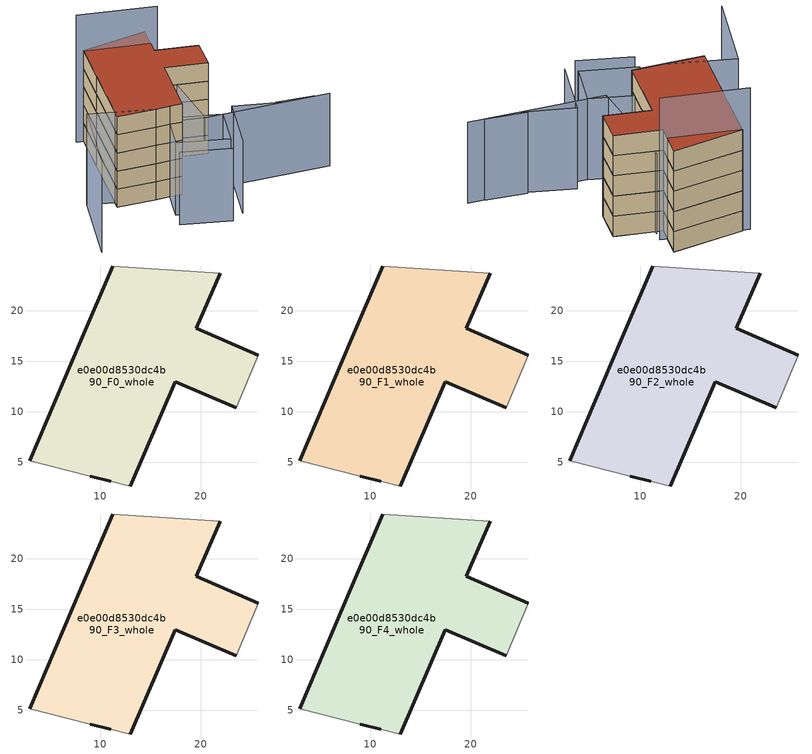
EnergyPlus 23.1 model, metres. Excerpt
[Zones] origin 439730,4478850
e0e00d8530dc4b90_F0_whole
 floor ground (EU_floor_Construction): 23.51,10.37 25.7,15.61 19.55,18.28 21.91,23.74 11.25,24.47 8.1,17.06 3.02,5.12 9,3.6 11.07,3.1 12.98,2.62 17.46,13 z0
 wall outside (EU_wall_Construction): 21.91,23.74 19.55,18.28 25.7,15.61 / 23.51,10.37 17.46,13 12.98,2.62 / 11.07,3.1 9,3.6 / 3.02,5.12 8.1,17.06 11.25,24.47 z0:3
 wall adiabatic (EU_wall_Construction): 25.7,15.61 23.51,10.37 / 12.98,2.62 11.07,3.1 / 9,3.6 3.02,5.12 / 11.25,24.47 21.91,23.74 z0:3
e0e00d8530dc4b90_F1_whole
 floor to e0e00d8530dc4b90_F0_whole (EU_floor_Construction): 23.51,10.37 25.7,15.61 19.55,18.28 21.91,23.74 11.25,24.47 8.1,17.06 3.02,5.12 9,3.6 11.07,3.1 12.98,2.62 17.46,13 z3
 wall outside (EU_wall_Construction): 21.91,23.74 19.55,18.28 25.7,15.61 / 23.51,10.37 17.46,13 12.98,2.62 / 11.07,3.1 9,3.6 / 3.02,5.12 8.1,17.06 11.25,24.47 z3:6
 wall adiabatic (EU_wall_Construction): 25.7,15.61 23.51,10.37 / 12.98,2.62 11.07,3.1 / 9,3.6 3.02,5.12 / 11.25,24.47 21.91,23.74 z3:6
e0e00d8530dc4b90_F2_whole
 floor to e0e00d8530dc4b90_F1_whole (EU_floor_Construction): 23.51,10.37 25.7,15.61 19.55,18.28 21.91,23.74 11.25,24.47 8.1,17.06 3.02,5.12 9,3.6 11.07,3.1 12.98,2.62 17.46,13 z6
 wall outside (EU_wall_Construction): 21.91,23.74 19.55,18.28 25.7,15.61 / 23.51,10.37 17.46,13 12.98,2.62 / 11.07,3.1 9,3.6 / 3.02,5.12 8.1,17.06 11.25,24.47 z6:9
 wall adiabatic (EU_wall_Construction): 25.7,15.61 23.51,10.37 / 12.98,2.62 11.07,3.1 / 9,3.6 3.02,5.12 / 11.25,24.47 21.91,23.74 z6:9
e0e00d8530dc4b90_F3_whole
 floor to e0e00d8530dc4b90_F2_whole (EU_floor_Construction): 23.51,10.37 25.7,15.61 19.55,18.28 21.91,23.74 11.25,24.47 8.1,17.06 3.02,5.12 9,3.6 11.07,3.1 12.98,2.62 17.46,13 z9
 wall outside (EU_wall_Construction): 21.91,23.74 19.55,18.28 25.7,15.61 / 23.51,10.37 17.46,13 12.98,2.62 / 11.07,3.1 9,3.6 / 3.02,5.12 8.1,17.06 11.25,24.47 z9:12
 wall adiabatic (EU_wall_Construction): 25.7,15.61 23.51,10.37 / 12.98,2.62 11.07,3.1 / 9,3.6 3.02,5.12 / 11.25,24.47 21.91,23.74 z9:12
e0e00d8530dc4b90_F4_whole
 floor to e0e00d8530dc4b90_F3_whole (EU_floor_Construction): 23.51,10.37 25.7,15.61 19.55,18.28 21.91,23.74 11.25,24.47 8.1,17.06 3.02,5.12 9,3.6 11.07,3.1 12.98,2.62 17.46,13 z12
 wall outside (EU_wall_Construction): 21.91,23.74 19.55,18.28 25.7,15.61 / 23.51,10.37 17.46,13 12.98,2.62 / 11.07,3.1 9,3.6 / 3.02,5.12 8.1,17.06 11.25,24.47 z12:15
 wall adiabatic (EU_wall_Construction): 25.7,15.61 23.51,10.37 / 12.98,2.62 11.07,3.1 / 9,3.6 3.02,5.12 / 11.25,24.47 21.91,23.74 z12:15
 roof outside (EU_roof_Construction): 21.91,23.74 19.55,18.28 25.7,15.61 23.51,10.37 17.46,13 12.98,2.62 11.07,3.1 9,3.6 3.02,5.12 8.1,17.06 11.25,24.47 z15
shading: 7.15,-4.53 14.11,-8.26 / 27.55,-0.62 33.17,-2.5 / 16.56,-7.23 21.64,2.25 / 21.64,2.25 28.17,-1.24 / 35.49,-3.13 16.48,1.71 / 16.48,1.71 20.73,18.42 / 15.49,-5.74 8.36,-1.92 / 8.36,-1.92 11.99,4.85 / 11.99,4.85 19.12,1.03 / 19.12,1.03 15.49,-5.74 z0:12; -6.93,-4.46 -0.05,8.43 / -0.05,8.43 9,3.6 z0:15; 21.36,19.9 10.14,24.68 z0:21
[Building]
EU S2 Campaign: North Axis=0; Terrain=City; Solar Distribution=FullExterior
[Site:Location]
Madrid: Latitude=40.5; Longitude=-3.5; Time Zone=1; Elevation=609
[SizingPeriod:WeatherFileDays]
AnnualSizingPeriod: Begin Month=1; Begin Day of Month=1; End Month=12; End Day of Month=31; Day of Week for Start Day=Monday; Use Weather File Daylight Saving Period=No; Use Weather File Rain and Snow Indicators=No
[MATERIAL]
EU_InternalMass_Material: Roughness=MediumRough; Thickness=0.1; Conductivity=1; Density=1800; Specific Heat=900; Thermal Absorptance=0.9; Solar Absorptance=0.7; Visible Absorptance=0.7
[MATERIAL:NOMASS] Roughness=MediumRough; Thermal Absorptance=0.9; Solar Absorptance=0.7; Visible Absorptance=0.7
Name | Thermal Resistance
EU_wall_NoMass | 0.609216
EU_roof_NoMass | 0.513268
EU_floor_NoMass | 0.568163
[CONSTRUCTION]
EU_wall_Construction: EU_wall_NoMass
EU_roof_Construction: EU_roof_NoMass
EU_floor_Construction: EU_floor_NoMass
EU_InternalMass_Construction: EU_InternalMass_Material
[ZONE] Type=1; Multiplier=1; Ceiling Height=autocalculate; Floor Area=autocalculate; Part of Total Floor Area=Yes
Name | Volume
e0e00d8530dc4b90_F0_whole | 782.392
e0e00d8530dc4b90_F1_whole; e0e00d8530dc4b90_F2_whole; e0e00d8530dc4b90_F3_whole; e0e00d8530dc4b90_F4_whole | 782.394
[INTERNALMASS] Construction=EU_InternalMass_Construction; Surface Area=260.801
Name | Zone or ZoneList
e0e00d8530dc4b90_F0_whole_EU_InternalMass | e0e00d8530dc4b90_F0_whole
e0e00d8530dc4b90_F1_whole_EU_InternalMass | e0e00d8530dc4b90_F1_whole
e0e00d8530dc4b90_F2_whole_EU_InternalMass | e0e00d8530dc4b90_F2_whole
e0e00d8530dc4b90_F3_whole_EU_InternalMass | e0e00d8530dc4b90_F3_whole
e0e00d8530dc4b90_F4_whole_EU_InternalMass | e0e00d8530dc4b90_F4_whole
[OTHEREQUIPMENT] Fuel Type=Electricity; Design Level Calculation Method=Watts/Area; Power per Zone Floor Area=1; Fraction Latent=0; Fraction Radiant=0; Fraction Lost=0; Carbon Dioxide Generation Rate=0; EndUse Subcategory=EU_Step8_InternalGains
Name | Zone or ZoneList or Space or SpaceList | Schedule
EU_Step8_InternalGain_e0e00d8530dc4b90_F0_whole_f000 | e0e00d8530dc4b90_F0_whole | EU_Step8_GainSchedule_e0e00d8530dc4b90_F0_whole_f000
EU_Step8_InternalGain_e0e00d8530dc4b90_F1_whole_f000 | e0e00d8530dc4b90_F1_whole | EU_Step8_GainSchedule_e0e00d8530dc4b90_F1_whole_f000
EU_Step8_InternalGain_e0e00d8530dc4b90_F2_whole_f000 | e0e00d8530dc4b90_F2_whole | EU_Step8_GainSchedule_e0e00d8530dc4b90_F2_whole_f000
EU_Step8_InternalGain_e0e00d8530dc4b90_F3_whole_f000 | e0e00d8530dc4b90_F3_whole | EU_Step8_GainSchedule_e0e00d8530dc4b90_F3_whole_f000
EU_Step8_InternalGain_e0e00d8530dc4b90_F4_whole_f000 | e0e00d8530dc4b90_F4_whole | EU_Step8_GainSchedule_e0e00d8530dc4b90_F4_whole_f000
[ZONEVENTILATION:DESIGNFLOWRATE] Schedule=EU_AlwaysOn; Design Flow Rate Calculation Method=AirChanges/Hour; Air Changes per Hour=0.752966; Ventilation Type=Natural; Fan Pressure Rise=0; Fan Total Efficiency=1; Constant Term Coefficient=1; Temperature Term Coefficient=0; Velocity Term Coefficient=0; Velocity Squared Term Coefficient=0; Minimum Indoor Temperature=-100; Maximum Indoor Temperature=100; Delta Temperature=-100; Minimum Outdoor Temperature=-100; Maximum Outdoor Temperature=100; Maximum Wind Speed=40
Name | Zone or ZoneList or Space or SpaceList
EU_ConstantAir_e0e00d8530dc4b90_F0_whole | e0e00d8530dc4b90_F0_whole
EU_ConstantAir_e0e00d8530dc4b90_F1_whole | e0e00d8530dc4b90_F1_whole
EU_ConstantAir_e0e00d8530dc4b90_F2_whole | e0e00d8530dc4b90_F2_whole
EU_ConstantAir_e0e00d8530dc4b90_F3_whole | e0e00d8530dc4b90_F3_whole
EU_ConstantAir_e0e00d8530dc4b90_F4_whole | e0e00d8530dc4b90_F4_whole
[HVACTEMPLATE:THERMOSTAT] Constant Heating Setpoint=20; Constant Cooling Setpoint=50
EU_HeatOnly_e0e00d8530dc4b90_F0_whole; EU_HeatOnly_e0e00d8530dc4b90_F1_whole; EU_HeatOnly_e0e00d8530dc4b90_F2_whole; EU_HeatOnly_e0e00d8530dc4b90_F3_whole; EU_HeatOnly_e0e00d8530dc4b90_F4_whole
[HVACTEMPLATE:ZONE:IDEALLOADSAIRSYSTEM] System Availability Schedule=EU_AlwaysOn; Maximum Heating Supply Air Temperature=50; Minimum Cooling Supply Air Temperature=13; Maximum Heating Supply Air Humidity Ratio=0.0156; Minimum Cooling Supply Air Humidity Ratio=0.0077; Heating Limit=NoLimit; Cooling Limit=NoLimit; Heating Availability Schedule=EU_AlwaysOn; Cooling Availability Schedule=EU_CoolingOff; Dehumidification Control Type=ConstantSensibleHeatRatio; Cooling Sensible Heat Ratio=0.7; Dehumidification Setpoint=60; Humidification Control Type=None; Humidification Setpoint=30; Outdoor Air Method=None; Outdoor Air Flow Rate per Person=0.00944; Outdoor Air Flow Rate per Zone Floor Area=0; Outdoor Air Flow Rate per Zone=0; Demand Controlled Ventilation Type=None; Outdoor Air Economizer Type=NoEconomizer; Heat Recovery Type=None; Sensible Heat Recovery Effectiveness=0.7; Latent Heat Recovery Effectiveness=0.65
Name | Template Thermostat
e0e00d8530dc4b90_F0_whole | EU_HeatOnly_e0e00d8530dc4b90_F0_whole
e0e00d8530dc4b90_F1_whole | EU_HeatOnly_e0e00d8530dc4b90_F1_whole
e0e00d8530dc4b90_F2_whole | EU_HeatOnly_e0e00d8530dc4b90_F2_whole
e0e00d8530dc4b90_F3_whole | EU_HeatOnly_e0e00d8530dc4b90_F3_whole
e0e00d8530dc4b90_F4_whole | EU_HeatOnly_e0e00d8530dc4b90_F4_whole
[SIZING:ZONE] Zone Cooling Design Supply Air Temperature Input Method=SupplyAirTemperature; Zone Cooling Design Supply Air Temperature=13; Zone Heating Design Supply Air Temperature Input Method=SupplyAirTemperature; Zone Heating Design Supply Air Temperature=50; Zone Cooling Design Supply Air Humidity Ratio=0.008; Zone Heating Design Supply Air Humidity Ratio=0.008; Cooling Design Air Flow Method=DesignDay; Cooling Design Air Flow Rate=0; Cooling Minimum Air Flow per Zone Floor Area=0.000762; Cooling Minimum Air Flow=0; Cooling Minimum Air Flow Fraction=0.2; Heating Design Air Flow Method=DesignDay; Heating Design Air Flow Rate=0; Heating Maximum Air Flow per Zone Floor Area=0.002032; Heating Maximum Air Flow=0.141576; Heating Maximum Air Flow Fraction=0.3; Account for Dedicated Outdoor Air System=No; Dedicated Outdoor Air System Control Strategy=NeutralSupplyAir; Dedicated Outdoor Air Low Setpoint Temperature for Design=autosize; Dedicated Outdoor Air High Setpoint Temperature for Design=autosize; Zone Load Sizing Method=Sensible Load Only No Latent Load; Zone Latent Cooling Design Supply Air Humidity Ratio Input Method=HumidityRatioDifference; Zone Cooling Design Supply Air Humidity Ratio Difference=0.005; Zone Latent Heating Design Supply Air Humidity Ratio Input Method=HumidityRatioDifference; Zone Humidification Design Supply Air Humidity Ratio Difference=0.005
e0e00d8530dc4b90_F0_whole; e0e00d8530dc4b90_F1_whole; e0e00d8530dc4b90_F2_whole; e0e00d8530dc4b90_F3_whole; e0e00d8530dc4b90_F4_whole
[SCHEDULE:CONSTANT]
Name | Hourly Value
EU_AlwaysOn | 1
EU_CoolingOff | 0
[SCHEDULE:FILE] Column Number=1; Rows to Skip at Top=0; Number of Hours of Data=8760; Column Separator=Comma; Interpolate to Timestep=No; Minutes per Item=60; Adjust Schedule for Daylight Savings=Yes
Name | File
EU_Step8_GainSchedule_e0e00d8530dc4b90_F0_whole_f000 | ../../schedules/e0e00d8530dc4b90/e0e00d8530dc4b90_F0_whole_f000_gain.csv
EU_Step8_GainSchedule_e0e00d8530dc4b90_F1_whole_f000 | ../../schedules/e0e00d8530dc4b90/e0e00d8530dc4b90_F1_whole_f000_gain.csv
EU_Step8_GainSchedule_e0e00d8530dc4b90_F2_whole_f000 | ../../schedules/e0e00d8530dc4b90/e0e00d8530dc4b90_F2_whole_f000_gain.csv
EU_Step8_GainSchedule_e0e00d8530dc4b90_F3_whole_f000 | ../../schedules/e0e00d8530dc4b90/e0e00d8530dc4b90_F3_whole_f000_gain.csv
EU_Step8_GainSchedule_e0e00d8530dc4b90_F4_whole_f000 | ../../schedules/e0e00d8530dc4b90/e0e00d8530dc4b90_F4_whole_f000_gain.csv
